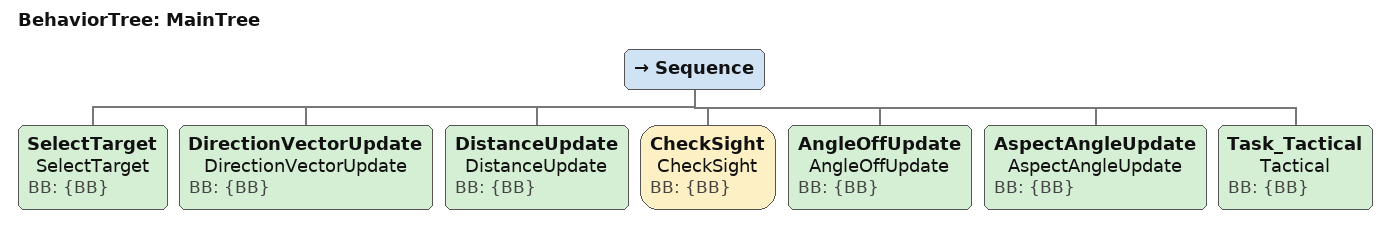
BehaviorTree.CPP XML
<root main_tree_to_execute="MainTree">
  <BehaviorTree ID="MainTree">
    <Sequence>
      <SelectTarget name="SelectTarget" BB="{BB}"/>
      <DirectionVectorUpdate name="DirectionVectorUpdate" BB="{BB}"/>
      <DistanceUpdate name="DistanceUpdate" BB="{BB}"/>
      <CheckSight name="CheckSight" BB="{BB}"/>
      <AngleOffUpdate name="AngleOffUpdate" BB="{BB}"/>
      <AspectAngleUpdate name="AspectAngleUpdate" BB="{BB}"/>
      <Task_Tactical name="Tactical" BB="{BB}"/>
    </Sequence>
  </BehaviorTree>
</root>
